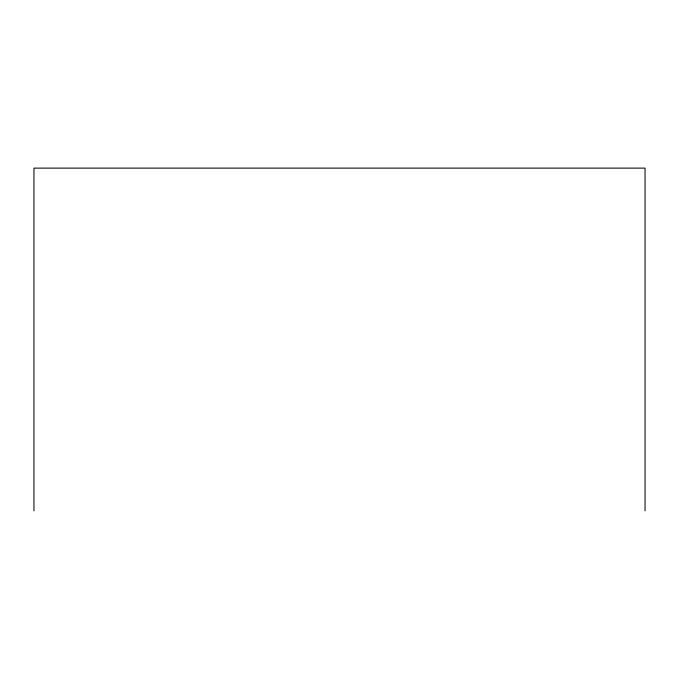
<?xml version="1.0" encoding="UTF-8"?>
<svg xmlns="http://www.w3.org/2000/svg" width="679" height="679" viewBox="0 0 679 679"><rect width="100%" height="100%" fill="white"/><g stroke="black" fill="none" stroke-linecap="round" stroke-linejoin="round"><path stroke-width="1.02" d="M645.05 510.88L645.05 168.12L33.95 168.12L33.95 510.88"/></g></svg>
